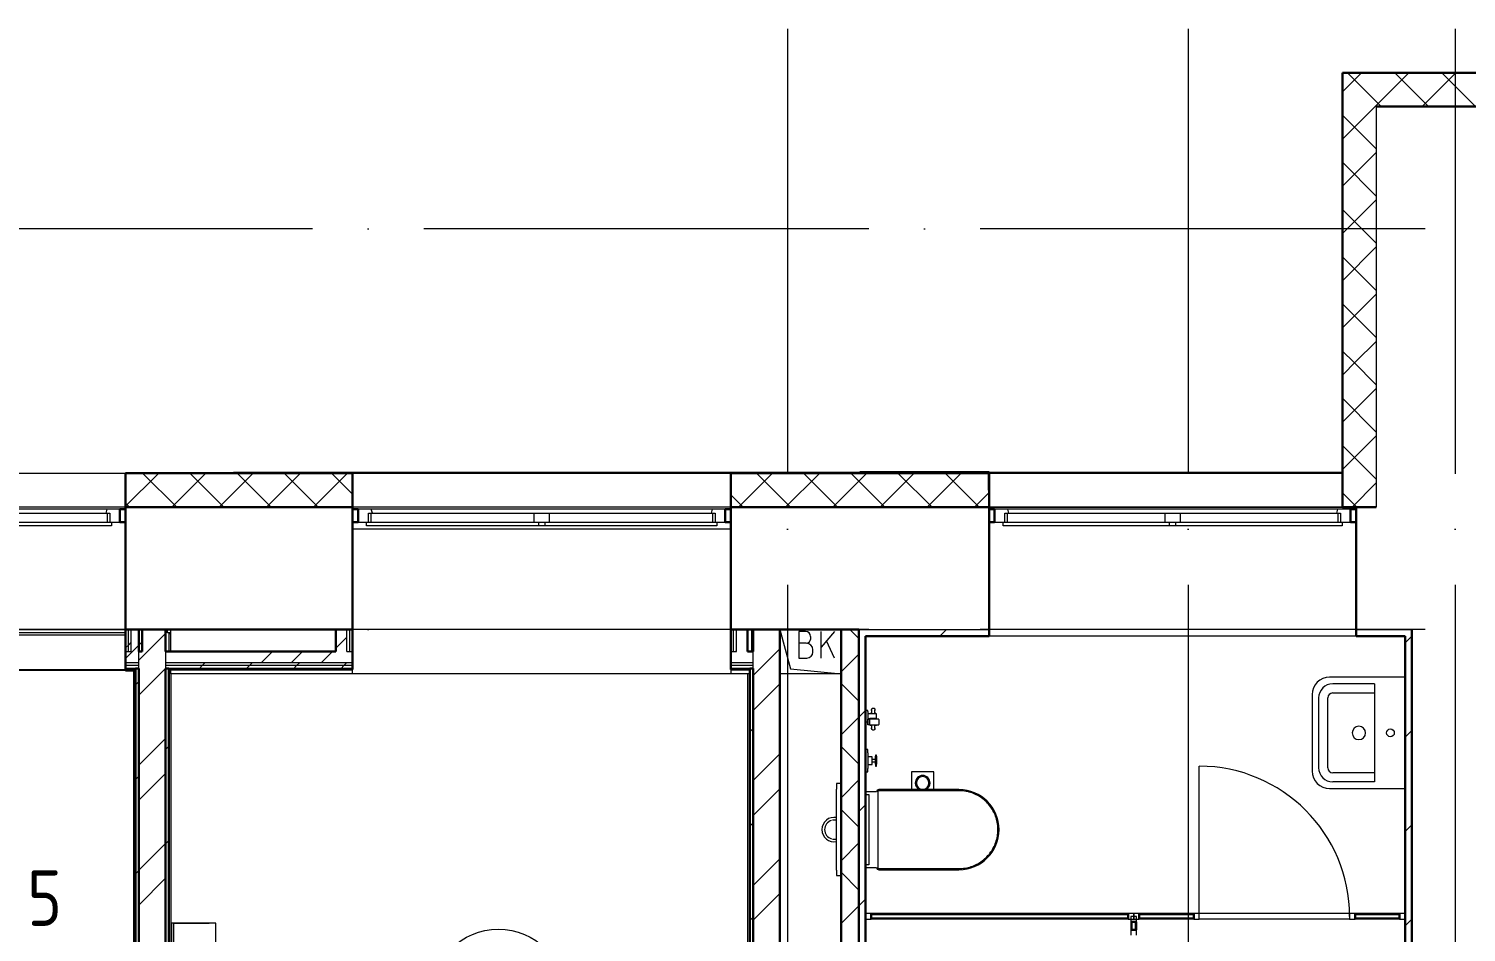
# Model space of a CAD drawing. Header units: millimetres. Extents: x -88595 to 880822, y -1054509 to -148035.
# Drawn here: x 397853 to 404313, y -269413 to -265352 of the extents above; entities that cross this region are included whole.
import ezdxf

# ---------------------------------------------------------------- set-up
doc = ezdxf.new("R2010")
doc.units = ezdxf.units.MM
doc.linetypes.add('ADSK_Линия сетки', pattern=[25, 20, -2.5, 0, -2.5])
for name, color, linetype, lineweight in [('_ Окна', 7, 'Continuous', 30), ('Витраж', 7, 'Continuous', 9), ('Двери', 7, 'Continuous', 9), ('Марки', 7, 'Continuous', 20), ('Марки помещений', 7, 'Continuous', 20), ('Обобщенные модели', 7, 'Continuous', 18), ('Оборудование', 7, 'Continuous', 18), ('Ограждение', 7, 'Continuous', 9), ('Окна', 7, 'Continuous', 9), ('Оси', 7, 'Continuous', 9), ('Перекрытие', 7, 'Continuous', 18), ('Сантехника', 7, 'Continuous', 18), ('Стены внутренние', 7, 'Continuous', 18), ('Стены наружные', 7, 'Continuous', 18), ('Стены разрез', 7, 'Continuous', 30), ('Стены штриховка', 7, 'Continuous', 9)]:
    doc.layers.add(name, color=color, linetype=linetype, lineweight=lineweight)
doc.styles.add('$5$GOST Common', font='GOST_Common.ttf', dxfattribs={"width": 0.9, "height": 250})

# ---------------------------------------------------------------- blocks, each defined once
blk = doc.blocks.new('$0$ADSK_Настенный внутренний блок кондиционера1 - AS122MFERA-3266731-В_Координация_3 этаж ОВ3')
at = {"layer": 'Оборудование', "color": 150, "true_color": 0x0080ff}
for p, q in [((427.5, 0), (-427.5, 0)), ((-427.5, 0), (-427.5, -10)), ((427.5, -10), (427.5, 0)), ((-427.5, 0), (-427.5, -20)), ((-427.5, -170), (-427.5, -10)), ((427.5, -10), (-427.5, -10)), ((-427.5, -20), (-427.5, -130)), ((427.5, -20), (427.5, 0)), ((427.5, -10), (427.5, -170)), ((427.5, -130), (427.5, -20)), ((-427.5, -130), (-427.5, -200)), ((-427.5, -170), (-427.5, -200)), ((427.5, -200), (427.5, -130)), ((427.5, -200), (427.5, -170)), ((-427.5, -200), (427.5, -200))]:
    blk.add_line(p, q, dxfattribs=at)
blk = doc.blocks.new('3 этаж')
at = {"lineweight": 18}
for p, q in [((413108.9, 658373.9), (413157, 658196.8)), ((413224.1, 658365.2), (413194.1, 658365.2)), ((413194.1, 658365.2), (413194.1, 658245.2)), ((413247.5, 658331.9), (413247.5, 658341.9)), ((413354.1, 658365.2), (413294.1, 658293.7)), ((413294.1, 658245.2), (413294.1, 658365.2)), ((413227.5, 658311.9), (413194.1, 658311.9)), ((413257.5, 658271.9), (413257.5, 658281.9)), ((413354.1, 658245.2), (413318.2, 658322.3)), ((413194.1, 658245.2), (413230.8, 658245.2)), ((413383.9, 658173.9), (413108.9, 658173.9)), ((413157, 658196.8), (413383.9, 658173.9))]:
    blk.add_line(p, q, dxfattribs=at)
for centre, radius, start, end in [((413224.1, 658341.9), 23.3, 0, 90), ((413227.5, 658331.9), 20, 270, 0), ((413227.5, 658281.9), 30, 0, 90), ((413230.8, 658271.9), 26.7, 270, 0)]:
    blk.add_arc(centre, radius, start, end, dxfattribs=at)
at = {"layer": '_ Окна', "lineweight": 18}
for p, q in [((410084.5, 658913.9), (410079.9, 658896.9)), ((410143.9, 658913.9), (410084.5, 658913.9)), ((410085.9, 658896.9), (410097.9, 658896.9)), ((410097.9, 658896.9), (410097.9, 658855.9)), ((410105.9, 658855.9), (410143.9, 658855.9)), ((410143.9, 658855.9), (410143.9, 658913.9)), ((411273.3, 658913.9), (411213.9, 658913.9)), ((411213.9, 658913.9), (411213.9, 658855.9)), ((411213.9, 658855.9), (411251.9, 658855.9)), ((411259.9, 658855.9), (411259.9, 658896.9)), ((411259.9, 658896.9), (411271.9, 658896.9)), ((411277.9, 658896.9), (411273.3, 658913.9)), ((412804.5, 658913.9), (412799.9, 658896.9)), ((412863.9, 658913.9), (412804.5, 658913.9)), ((412805.9, 658896.9), (412817.9, 658896.9)), ((412817.9, 658896.9), (412817.9, 658855.9)), ((412825.9, 658855.9), (412863.9, 658855.9)), ((412863.9, 658855.9), (412863.9, 658913.9)), ((414133.3, 658913.9), (414073.9, 658913.9)), ((414073.9, 658913.9), (414073.9, 658855.9)), ((414073.9, 658855.9), (414111.9, 658855.9)), ((414119.9, 658855.9), (414119.9, 658896.9)), ((414119.9, 658896.9), (414131.9, 658896.9)), ((414137.9, 658896.9), (414133.3, 658913.9)), ((415614.5, 658913.9), (415609.9, 658896.9)), ((415673.9, 658913.9), (415614.5, 658913.9)), ((415615.9, 658896.9), (415627.9, 658896.9)), ((415627.9, 658896.9), (415627.9, 658855.9)), ((415635.9, 658855.9), (415673.9, 658855.9)), ((415673.9, 658855.9), (415673.9, 658913.9))]:
    blk.add_line(p, q, dxfattribs=at)
at = {"layer": '_ Окна'}
for p, q in [((410168.9, 658913.9), (410143.9, 658913.9)), ((410143.9, 658913.9), (410143.9, 658855.9)), ((410143.9, 658855.9), (410168.9, 658855.9)), ((411213.9, 658913.9), (411188.9, 658913.9)), ((411188.9, 658855.9), (411213.9, 658855.9)), ((411213.9, 658855.9), (411213.9, 658913.9)), ((412888.9, 658913.9), (412863.9, 658913.9)), ((412863.9, 658913.9), (412863.9, 658855.9)), ((412863.9, 658855.9), (412888.9, 658855.9)), ((414073.9, 658913.9), (414048.9, 658913.9)), ((414048.9, 658855.9), (414073.9, 658855.9)), ((414073.9, 658855.9), (414073.9, 658913.9)), ((415698.9, 658913.9), (415673.9, 658913.9)), ((415673.9, 658913.9), (415673.9, 658855.9)), ((415673.9, 658855.9), (415698.9, 658855.9))]:
    blk.add_line(p, q, dxfattribs=at)
at = {"layer": 'Витраж', "lineweight": 18}
for p, q in [((413518.9, 657096.4), (413493.9, 657096.4)), ((413493.9, 657096.4), (413493.9, 657071.4)), ((413493.9, 657071.4), (413518.9, 657071.4)), ((413518.9, 657071.4), (413518.9, 657096.4)), ((414723.9, 657096.4), (414698.9, 657096.4)), ((414698.9, 657096.4), (414698.9, 657071.4)), ((414698.9, 657071.4), (414723.9, 657071.4)), ((414723.9, 657071.4), (414723.9, 657096.4))]:
    blk.add_line(p, q, dxfattribs=at)
at = {"layer": 'Витраж'}
for p, q in [((414673.9, 657096.4), (413518.9, 657096.4)), ((414673.9, 657071.4), (413518.9, 657071.4)), ((414686.4, 657058.9), (414686.4, 657023.9)), ((414711.4, 657058.9), (414711.4, 657023.9)), ((414968.9, 657096.4), (414723.9, 657096.4)), ((414968.9, 657071.4), (414723.9, 657071.4)), ((415668.9, 657096.4), (414993.9, 657096.4)), ((415668.9, 657071.4), (414993.9, 657071.4)), ((415893.9, 657096.4), (415693.9, 657096.4)), ((415893.9, 657071.4), (415693.9, 657071.4))]:
    blk.add_line(p, q, dxfattribs=at)
at = {"layer": 'Витраж', "lineweight": 18, "extrusion": (0, 0, -1)}
for p, q in [((414698.9, 657096.4), (414673.9, 657096.4)), ((414673.9, 657096.4), (414673.9, 657071.4)), ((414673.9, 657071.4), (414698.9, 657071.4)), ((414711.4, 657083.9), (414686.4, 657083.9)), ((414686.4, 657083.9), (414686.4, 657058.9)), ((414686.4, 657058.9), (414711.4, 657058.9)), ((414698.9, 657071.4), (414698.9, 657096.4)), ((414711.4, 657058.9), (414711.4, 657083.9)), ((414993.9, 657096.4), (414968.9, 657096.4)), ((414968.9, 657096.4), (414968.9, 657071.4)), ((414968.9, 657071.4), (414993.9, 657071.4)), ((414993.9, 657071.4), (414993.9, 657096.4)), ((415693.9, 657096.4), (415668.9, 657096.4)), ((415668.9, 657096.4), (415668.9, 657071.4)), ((415668.9, 657071.4), (415693.9, 657071.4)), ((415693.9, 657071.4), (415693.9, 657096.4)), ((415918.9, 657096.4), (415893.9, 657096.4)), ((415893.9, 657096.4), (415893.9, 657071.4)), ((415893.9, 657071.4), (415918.9, 657071.4)), ((415918.9, 657071.4), (415918.9, 657096.4)), ((414711.4, 657023.9), (414686.4, 657023.9)), ((414686.4, 657023.9), (414686.4, 656998.9)), ((414711.4, 656998.9), (414711.4, 657023.9))]:
    blk.add_line(p, q, dxfattribs=at)
at = {"layer": 'Двери'}
blk.add_line((414993.9, 657096.4), (414993.9, 657758.9), dxfattribs=at)
blk.add_arc((414993.9, 657083.9), 675, 0, 90, dxfattribs=at)
at = {"layer": 'Марки помещений'}
blk.add_circle((411844.1, 656726.4), 300, dxfattribs=at)
at = {"layer": 'Обобщенные модели'}
for p, q in [((415918.9, 658158.9), (415578.9, 658158.9)), ((415500.9, 658080.9), (415500.9, 657908.8)), ((415780.9, 658129.4), (415593.7, 658129.4)), ((415593.7, 658088.1), (415780.9, 658088.1)), ((415780.9, 658129.4), (415780.9, 657688.3)), ((415530.2, 657751.8), (415530.2, 658065.9)), ((415571.5, 657751.8), (415571.5, 658065.9)), ((415500.9, 657908.8), (415500.9, 657736.8)), ((415780.9, 657729.6), (415593.7, 657729.6)), ((415578.9, 657658.8), (415918.9, 657658.8)), ((415780.9, 657688.3), (415593.7, 657688.3))]:
    blk.add_line(p, q, dxfattribs=at)
blk.add_circle((415852.6, 657908.9), 17.5, dxfattribs=at)
for centre, radius, start, end in [((415578.9, 658080.9), 78, 90, 180), ((415593.7, 658065.9), 63.6, 90, 180), ((415593.7, 658065.9), 22.3, 90, 180), ((415710.7, 657908.4), 30, 90, 270), ((415710.7, 657908.4), 30, 270, 90), ((415578.9, 657736.8), 78, 180, 270), ((415593.7, 657751.8), 63.6, 180, 270), ((415593.7, 657751.8), 22.3, 180, 270)]:
    blk.add_arc(centre, radius, start, end, dxfattribs=at)
at = {"layer": 'Ограждение'}
for p, q in [((412888.9, 658823.9), (411188.9, 658823.9)), ((408418.9, 658348.9), (410168.9, 658348.9)), ((410372.4, 658350.4), (410363.9, 658358.9)), ((410363.9, 658358.9), (410363.9, 658273.9)), ((410372.4, 658273.9), (410372.4, 658373.9)), ((412888.9, 658373.9), (411188.9, 658373.9)), ((412981.4, 658373.9), (412981.4, 658273.9)), ((410203.9, 658188.9), (410203.9, 652878.9)), ((410372.4, 658173.9), (410372.4, 658193.9)), ((412974, 658173.9), (410372.4, 658173.9)), ((410373.9, 652124), (410373.9, 658173.9)), ((411188.9, 658173.9), (411188.9, 658193.9)), ((412888.9, 658173.9), (411188.9, 658173.9)), ((412888.9, 658193.9), (412888.9, 658173.9)), ((412963.9, 658173.9), (412963.9, 654468.9))]:
    blk.add_line(p, q, dxfattribs=at)
at = {"layer": 'Окна'}
for p, q in [((410084.5, 658913.9), (408503.3, 658913.9)), ((409308.9, 658855.9), (410105.9, 658855.9)), ((409328.9, 658896.9), (410085.9, 658896.9)), ((410085.9, 658896.9), (410085.9, 658855.9)), ((410105.9, 658855.9), (410105.9, 658838.9)), ((411251.9, 658855.9), (412023.9, 658855.9)), ((411251.9, 658838.9), (411251.9, 658855.9)), ((411271.9, 658896.9), (412003.9, 658896.9)), ((411271.9, 658855.9), (411271.9, 658896.9)), ((412804.5, 658913.9), (411273.3, 658913.9)), ((412003.9, 658896.9), (412073.9, 658896.9)), ((412003.9, 658896.9), (412003.9, 658855.9)), ((412023.9, 658855.9), (412053.9, 658855.9)), ((412023.9, 658855.9), (412023.9, 658838.9)), ((412053.9, 658855.9), (412825.9, 658855.9)), ((412053.9, 658838.9), (412053.9, 658855.9)), ((412073.9, 658896.9), (412805.9, 658896.9)), ((412073.9, 658855.9), (412073.9, 658896.9)), ((412805.9, 658896.9), (412805.9, 658855.9)), ((412825.9, 658855.9), (412825.9, 658838.9)), ((414111.9, 658855.9), (414858.9, 658855.9)), ((414111.9, 658838.9), (414111.9, 658855.9)), ((414131.9, 658896.9), (414838.9, 658896.9)), ((414131.9, 658855.9), (414131.9, 658896.9)), ((415614.5, 658913.9), (414133.3, 658913.9)), ((414838.9, 658896.9), (414908.9, 658896.9)), ((414838.9, 658896.9), (414838.9, 658855.9)), ((414858.9, 658855.9), (414888.9, 658855.9)), ((414858.9, 658855.9), (414858.9, 658838.9)), ((414888.9, 658855.9), (415635.9, 658855.9)), ((414888.9, 658838.9), (414888.9, 658855.9)), ((414908.9, 658896.9), (415615.9, 658896.9)), ((414908.9, 658855.9), (414908.9, 658896.9)), ((415615.9, 658896.9), (415615.9, 658855.9)), ((415635.9, 658855.9), (415635.9, 658838.9)), ((410105.9, 658838.9), (409308.9, 658838.9)), ((412023.9, 658838.9), (411251.9, 658838.9)), ((412053.9, 658838.9), (412023.9, 658838.9)), ((412825.9, 658838.9), (412053.9, 658838.9)), ((414858.9, 658838.9), (414111.9, 658838.9)), ((414888.9, 658838.9), (414858.9, 658838.9)), ((415635.9, 658838.9), (414888.9, 658838.9))]:
    blk.add_line(p, q, dxfattribs=at)
at = {"layer": 'Оси', "linetype": 'ADSK_Линия сетки', "ltscale": 100}
for p, q in [((413143.9, 661073.9), (413143.9, 629947.7)), ((414943.9, 661073.9), (414943.9, 629947.7)), ((416143.9, 661073.9), (416143.9, 629947.7)), ((466011.2, 660173.9), (389071.6, 660173.9)), ((466011.2, 658373.9), (389071.6, 658373.9))]:
    blk.add_line(p, q, dxfattribs=at)
at = {"layer": 'Перекрытие', "color": 49, "true_color": 0x464646}
blk.add_line((413383.9, 658173.9), (413108.9, 658173.9), dxfattribs=at)
at = {"layer": 'Сантехника'}
for p, q in [((413503.9, 658009.9), (413493.9, 658009.9)), ((413493.9, 657957.9), (413503.9, 657957.9)), ((413503.9, 658009.2), (413503.9, 658009.9)), ((413503.9, 658004.9), (413503.9, 658009.9)), ((413503.9, 658004.9), (413503.9, 657970.4)), ((413542.9, 657993.9), (413503.9, 657993.9)), ((413503.9, 657973.9), (413542.9, 657973.9)), ((413503.9, 657970.4), (413510.9, 657970.4)), ((413503.9, 657945.4), (413503.9, 657970.4)), ((413510.9, 657970.4), (413513.9, 657970.4)), ((413510.9, 657970.4), (413510.9, 657945.4)), ((413513.9, 657973.9), (413513.9, 657970.4)), ((413543.9, 657973.9), (413513.9, 657973.9)), ((413553.9, 657970.4), (413513.9, 657970.4)), ((413513.9, 657969.7), (413513.9, 657969.4)), ((413513.9, 657946.4), (413513.9, 657969.4)), ((413513.9, 657946.4), (413513.9, 657969.4)), ((413543.9, 657974.9), (413543.9, 657992.9)), ((413543.9, 657969.4), (413543.9, 657973.9)), ((413553.9, 657970.3), (413553.9, 657970.4)), ((413553.9, 657969.4), (413553.9, 657970.4)), ((413553.9, 657969.4), (413553.9, 657946.4)), ((413510.9, 657945.4), (413503.9, 657945.4)), ((413513.9, 657945.4), (413510.9, 657945.4)), ((413513.9, 657946.4), (413513.9, 657946.1)), ((413513.9, 657945.4), (413513.9, 657943.9)), ((413513.9, 657945.4), (413553.9, 657945.4)), ((413513.9, 657943.9), (413521.4, 657943.9)), ((413521.4, 657943.9), (413521.4, 657946.4)), ((413536.4, 657946.4), (413536.4, 657943.9)), ((413536.4, 657944.1), (413536.4, 657943.2)), ((413536.4, 657943.9), (413543.9, 657943.9)), ((413543.9, 657943.9), (413543.9, 657946.4)), ((413553.9, 657945.4), (413553.9, 657946.4)), ((413553.9, 657945.4), (413553.9, 657945.5)), ((413503.9, 657833.9), (413493.9, 657833.9)), ((413503.9, 657833.3), (413503.9, 657833.9)), ((413503.9, 657818.9), (413503.9, 657833.9)), ((413503.9, 657818.9), (413503.9, 657748.9)), ((413523.9, 657801.4), (413503.9, 657801.4)), ((413503.9, 657766.4), (413523.9, 657766.4)), ((413523.9, 657766.4), (413523.9, 657801.4)), ((413538.9, 657788.9), (413523.9, 657788.9)), ((413523.9, 657778.9), (413538.9, 657778.9)), ((413543.9, 657808.9), (413538.9, 657808.9)), ((413538.9, 657808.9), (413538.9, 657803.9)), ((413538.9, 657808.9), (413538.9, 657806.4)), ((413538.9, 657767.9), (413538.9, 657803.9)), ((413538.9, 657767.9), (413538.9, 657758.9)), ((413538.9, 657760.1), (413538.9, 657758.9)), ((413538.9, 657758.9), (413543.9, 657758.9)), ((413543.9, 657806.4), (413543.9, 657808.9)), ((413543.9, 657803.9), (413543.9, 657808.9)), ((413543.9, 657803.9), (413543.9, 657767.9)), ((413543.9, 657758.9), (413543.9, 657767.9)), ((413543.9, 657758.9), (413543.9, 657760.1)), ((413493.9, 657733.9), (413503.9, 657733.9)), ((413503.9, 657733.9), (413503.9, 657748.9)), ((413503.9, 657733.9), (413503.9, 657734.4)), ((413800.6, 657734), (413700.6, 657734)), ((413700.6, 657734), (413700.6, 657653.9)), ((413800.6, 657653.9), (413800.6, 657734)), ((413543.9, 657643.9), (413493.9, 657643.9)), ((413493.9, 657632.1), (413508.9, 657632.1)), ((413508.9, 657632.1), (413508.9, 657315.7)), ((413548.9, 657643.9), (413548.9, 657303.9)), ((413913.9, 657653.9), (413553.9, 657653.9)), ((413913.9, 657648.9), (413553.9, 657648.9)), ((413508.9, 657315.7), (413493.9, 657315.7)), ((413493.9, 657303.9), (413543.9, 657303.9)), ((413553.9, 657298.9), (413913.9, 657298.9)), ((413553.9, 657293.9), (413913.9, 657293.9))]:
    blk.add_line(p, q, dxfattribs=at)
at = {"layer": 'Сантехника', "lineweight": 9}
for p, q in [((413383.9, 657680.6), (413363.9, 657680.6)), ((413363.9, 657680.6), (413363.9, 657655.6)), ((413363.9, 657292.1), (413363.9, 657655.6)), ((413363.9, 657292.1), (413363.9, 657267.1)), ((413363.9, 657267.1), (413383.9, 657267.1))]:
    blk.add_line(p, q, dxfattribs=at)
at = {"layer": 'Сантехника', "flags": 128}
for points in [[(413521.4, 658013.1), (413521.4, 658013.4), (413521.4, 658013.7), (413521.5, 658014), (413521.5, 658014.3), (413521.6, 658014.6), (413521.6, 658014.9), (413521.7, 658015.2), (413521.8, 658015.5), (413521.9, 658015.8), (413522, 658016.1), (413522.1, 658016.3), (413522.2, 658016.6), (413522.4, 658016.9), (413522.5, 658017.1), (413522.7, 658017.4), (413522.9, 658017.6), (413523.1, 658017.9), (413523.3, 658018.1), (413523.5, 658018.3), (413523.7, 658018.5), (413523.9, 658018.7), (413524.1, 658018.9), (413524.4, 658019.1), (413524.6, 658019.3), (413524.8, 658019.5), (413525.1, 658019.6), (413525.4, 658019.8), (413525.6, 658019.9), (413525.9, 658020), (413526.2, 658020.1), (413526.5, 658020.2), (413526.8, 658020.3), (413527, 658020.4), (413527.3, 658020.5), (413527.6, 658020.5), (413527.9, 658020.6), (413528.2, 658020.6), (413528.5, 658020.6), (413528.8, 658020.6), (413529.1, 658020.6), (413529.4, 658020.6), (413529.7, 658020.6), (413530, 658020.6), (413530.3, 658020.5), (413530.6, 658020.5), (413530.9, 658020.4), (413531.2, 658020.3), (413531.5, 658020.2), (413531.7, 658020.1), (413532, 658020), (413532.3, 658019.8), (413532.6, 658019.7), (413532.8, 658019.5), (413533.1, 658019.4), (413533.3, 658019.2), (413533.6, 658019), (413533.8, 658018.8), (413534, 658018.6), (413534.2, 658018.4), (413534.4, 658018.2), (413534.6, 658018), (413534.8, 658017.8), (413535, 658017.5), (413535.2, 658017.3), (413535.3, 658017), (413535.5, 658016.8), (413535.6, 658016.5), (413535.7, 658016.2), (413535.9, 658015.9), (413536, 658015.7), (413536.1, 658015.4), (413536.1, 658015.1), (413536.2, 658014.8), (413536.3, 658014.5), (413536.3, 658014.2), (413536.4, 658013.9), (413536.4, 658013.6), (413536.4, 658013.3), (413536.4, 658013.1)], [(413521.4, 658013.1), (413521.4, 658013.1), (413521.4, 658013), (413521.4, 658012.8), (413521.4, 658012.5), (413521.4, 658012.2), (413521.4, 658011.7), (413521.4, 658011.2), (413521.4, 658010.6), (413521.4, 658009.9), (413521.4, 658009.2), (413521.4, 658008.4), (413521.4, 658007.5), (413521.4, 658006.5), (413521.4, 658005.5), (413521.4, 658004.4), (413521.4, 658003.3), (413521.4, 658002), (413521.4, 658000.7), (413521.4, 657999.4), (413521.4, 657998.5)], [(413521.4, 658009.4), (413521.4, 658010.1), (413521.4, 658010.7), (413521.4, 658011.2), (413521.4, 658011.7), (413521.4, 658012.1), (413521.4, 658012.5), (413521.4, 658012.7), (413521.4, 658012.9), (413521.4, 658013.1), (413521.4, 658013.1), (413521.4, 658013.1)], [(413521.4, 657994.4), (413521.4, 657995.7), (413521.4, 657997.1), (413521.4, 657998.4), (413521.4, 657999.7), (413521.4, 658000.9), (413521.4, 658002)], [(413521.4, 657995), (413521.4, 657996.3), (413521.4, 657997.6), (413521.4, 657998.5)], [(413536.4, 657998.5), (413536.4, 657999.9), (413536.4, 658001.2), (413536.4, 658002.5), (413536.4, 658003.7), (413536.4, 658004.8), (413536.4, 658005.9), (413536.4, 658006.9), (413536.4, 658007.8), (413536.4, 658008.7), (413536.4, 658009.5), (413536.4, 658010.2), (413536.4, 658010.8), (413536.4, 658011.4), (413536.4, 658011.9), (413536.4, 658012.3), (413536.4, 658012.6), (413536.4, 658012.9), (413536.4, 658013), (413536.4, 658013.1), (413536.4, 658013.1)], [(413536.4, 658013.1), (413536.4, 658013.1), (413536.4, 658013), (413536.4, 658012.8), (413536.4, 658012.6), (413536.4, 658012.3), (413536.4, 658011.9), (413536.4, 658011.5), (413536.4, 658011), (413536.4, 658010.4), (413536.4, 658009.8)], [(413536.4, 658001.5), (413536.4, 658000.3), (413536.4, 657999.1), (413536.4, 657997.8), (413536.4, 657996.5), (413536.4, 657995.1), (413536.4, 657993.9)], [(413536.4, 657998.5), (413536.4, 657997.1), (413536.4, 657995.8), (413536.4, 657994.5)], [(413521.4, 657943.2), (413521.4, 657941.8), (413521.4, 657940.5), (413521.4, 657939.2), (413521.4, 657938), (413521.4, 657936.9), (413521.4, 657935.8), (413521.4, 657934.8), (413521.4, 657933.9), (413521.4, 657933), (413521.4, 657932.2), (413521.4, 657931.5), (413521.4, 657930.9), (413521.4, 657930.3), (413521.4, 657929.8), (413521.4, 657929.4), (413521.4, 657929.1), (413521.4, 657928.8), (413521.4, 657928.7), (413521.4, 657928.6), (413521.4, 657928.6)], [(413521.4, 657928.6), (413521.4, 657928.6), (413521.4, 657928.7), (413521.4, 657928.9), (413521.4, 657929.1), (413521.4, 657929.4), (413521.4, 657929.8), (413521.4, 657930.2), (413521.4, 657930.7), (413521.4, 657931.3), (413521.4, 657931.9)], [(413536.4, 657928.6), (413536.4, 657928.3), (413536.4, 657928), (413536.3, 657927.7), (413536.3, 657927.4), (413536.3, 657927.1), (413536.2, 657926.8), (413536.1, 657926.5), (413536, 657926.2), (413535.9, 657925.9), (413535.8, 657925.7), (413535.7, 657925.4), (413535.6, 657925.1), (413535.4, 657924.8), (413535.3, 657924.6), (413535.1, 657924.3), (413534.9, 657924.1), (413534.7, 657923.9), (413534.5, 657923.6), (413534.3, 657923.4), (413534.1, 657923.2), (413533.9, 657923), (413533.7, 657922.8), (413533.4, 657922.6), (413533.2, 657922.4), (413533, 657922.3), (413532.7, 657922.1), (413532.4, 657922), (413532.2, 657921.8), (413531.9, 657921.7), (413531.6, 657921.6), (413531.3, 657921.5), (413531.1, 657921.4), (413530.8, 657921.3), (413530.5, 657921.2), (413530.2, 657921.2), (413529.9, 657921.1), (413529.6, 657921.1), (413529.3, 657921.1), (413529, 657921.1), (413528.7, 657921.1), (413528.4, 657921.1), (413528.1, 657921.1), (413527.8, 657921.2), (413527.5, 657921.2), (413527.2, 657921.3), (413526.9, 657921.3), (413526.6, 657921.4), (413526.3, 657921.5), (413526.1, 657921.6), (413525.8, 657921.8), (413525.5, 657921.9), (413525.2, 657922), (413525, 657922.2), (413524.7, 657922.3), (413524.5, 657922.5), (413524.2, 657922.7), (413524, 657922.9), (413523.8, 657923.1), (413523.6, 657923.3), (413523.4, 657923.5), (413523.2, 657923.7), (413523, 657924), (413522.8, 657924.2), (413522.6, 657924.5), (413522.5, 657924.7), (413522.3, 657925), (413522.2, 657925.2), (413522.1, 657925.5), (413521.9, 657925.8), (413521.8, 657926.1), (413521.7, 657926.3), (413521.7, 657926.6), (413521.6, 657926.9), (413521.5, 657927.2), (413521.5, 657927.5), (413521.4, 657927.8), (413521.4, 657928.1), (413521.4, 657928.4), (413521.4, 657928.6)], [(413536.4, 657928.6), (413536.4, 657928.6), (413536.4, 657928.7), (413536.4, 657928.9), (413536.4, 657929.2), (413536.4, 657929.6), (413536.4, 657930), (413536.4, 657930.5), (413536.4, 657931.1), (413536.4, 657931.8), (413536.4, 657932.5), (413536.4, 657933.3), (413536.4, 657934.2), (413536.4, 657935.2), (413536.4, 657936.2), (413536.4, 657937.3), (413536.4, 657938.5), (413536.4, 657939.7), (413536.4, 657941), (413536.4, 657942.3), (413536.4, 657943.2)], [(413536.4, 657931.6), (413536.4, 657931), (413536.4, 657930.5), (413536.4, 657930), (413536.4, 657929.6), (413536.4, 657929.3), (413536.4, 657929), (413536.4, 657928.8), (413536.4, 657928.7), (413536.4, 657928.6), (413536.4, 657928.6)], [(413553.9, 657648.9), (413553.7, 657648.9), (413553.5, 657648.8), (413553.3, 657648.8), (413553.1, 657648.8), (413552.9, 657648.8), (413552.7, 657648.7), (413552.5, 657648.7), (413552.3, 657648.6), (413552.1, 657648.5), (413552, 657648.5), (413551.8, 657648.4), (413551.6, 657648.3), (413551.4, 657648.2), (413551.2, 657648.1), (413551.1, 657648), (413550.9, 657647.9), (413550.8, 657647.7), (413550.6, 657647.6), (413550.5, 657647.5), (413550.3, 657647.3), (413550.2, 657647.2), (413550, 657647), (413549.9, 657646.9), (413549.8, 657646.7), (413549.7, 657646.6), (413549.6, 657646.4), (413549.5, 657646.2), (413549.4, 657646), (413549.3, 657645.9), (413549.2, 657645.7), (413549.2, 657645.5), (413549.1, 657645.3), (413549.1, 657645.1), (413549, 657644.9), (413549, 657644.7), (413548.9, 657644.5), (413548.9, 657644.3), (413548.9, 657644.1), (413548.9, 657643.9), (413548.9, 657643.9)], [(413913.9, 657298.9), (413920.9, 657299), (413927.9, 657299.4), (413934.9, 657300.1), (413941.8, 657301.1), (413948.7, 657302.3), (413955.5, 657303.9), (413962.3, 657305.7), (413969, 657307.7), (413975.5, 657310.1), (413982, 657312.7), (413988.4, 657315.5), (413994.7, 657318.6), (414000.9, 657322), (414006.9, 657325.6), (414012.7, 657329.4), (414018.4, 657333.5), (414023.9, 657337.8), (414029.3, 657342.3), (414034.5, 657347), (414039.4, 657351.9), (414044.2, 657357.1), (414048.8, 657362.4), (414053.1, 657367.8), (414057.3, 657373.5), (414061.2, 657379.3), (414064.8, 657385.3), (414068.2, 657391.4), (414071.4, 657397.6), (414074.3, 657404), (414077, 657410.4), (414079.4, 657417), (414081.6, 657423.7), (414083.4, 657430.4), (414085, 657437.2), (414086.4, 657444.1), (414087.4, 657451), (414088.2, 657458), (414088.7, 657465), (414088.9, 657472), (414088.8, 657479), (414088.5, 657486), (414087.9, 657492.9), (414087, 657499.9), (414085.8, 657506.8), (414084.3, 657513.6), (414082.6, 657520.4), (414080.6, 657527.1), (414078.3, 657533.7), (414075.8, 657540.3), (414073, 657546.7), (414070, 657553), (414066.7, 657559.2), (414063.2, 657565.2), (414059.4, 657571.1), (414055.4, 657576.8), (414051.2, 657582.4), (414046.7, 657587.8), (414042, 657593), (414037.2, 657598.1), (414032.1, 657602.9), (414026.9, 657607.5), (414021.4, 657611.9), (414015.8, 657616.1), (414010, 657620.1), (414004.1, 657623.8), (413998, 657627.3), (413991.8, 657630.5), (413985.5, 657633.5), (413979.1, 657636.3), (413972.5, 657638.7), (413965.9, 657641), (413959.2, 657642.9), (413952.4, 657644.6), (413945.5, 657646), (413938.6, 657647.1), (413931.6, 657648), (413924.7, 657648.5), (413917.7, 657648.8), (413913.9, 657648.9)], [(413548.9, 657303.9), (413548.9, 657303.7), (413548.9, 657303.5), (413548.9, 657303.3), (413549, 657303.1), (413549, 657302.9), (413549, 657302.7), (413549.1, 657302.5), (413549.2, 657302.3), (413549.2, 657302.1), (413549.3, 657301.9), (413549.4, 657301.7), (413549.5, 657301.6), (413549.6, 657301.4), (413549.7, 657301.2), (413549.8, 657301), (413549.9, 657300.9), (413550, 657300.7), (413550.1, 657300.6), (413550.3, 657300.4), (413550.4, 657300.3), (413550.6, 657300.1), (413550.7, 657300), (413550.9, 657299.9), (413551, 657299.8), (413551.2, 657299.7), (413551.4, 657299.5), (413551.5, 657299.5), (413551.7, 657299.4), (413551.9, 657299.3), (413552.1, 657299.2), (413552.3, 657299.1), (413552.5, 657299.1), (413552.7, 657299), (413552.9, 657299), (413553.1, 657298.9), (413553.2, 657298.9), (413553.4, 657298.9), (413553.6, 657298.9), (413553.8, 657298.9), (413553.9, 657298.9)]]:
    blk.add_lwpolyline(points, dxfattribs=at)
at = {"layer": 'Сантехника', "lineweight": 9, "flags": 128}
for points in [[(413362.8, 657516.6), (413361.7, 657516.6), (413360.6, 657516.6), (413359.6, 657516.6), (413358.6, 657516.6), (413357.8, 657516.6), (413356.9, 657516.6), (413356.2, 657516.6), (413355.5, 657516.6), (413354.9, 657516.6), (413354.3, 657516.6), (413353.9, 657516.6), (413353.4, 657516.6), (413353.1, 657516.6), (413352.8, 657516.6), (413352.6, 657516.6), (413352.5, 657516.6), (413352.5, 657516.6), (413352.5, 657516.6)], [(413352.5, 657431.2), (413352.5, 657431.2), (413352.6, 657431.2), (413352.8, 657431.2), (413353, 657431.2), (413353.4, 657431.2), (413353.7, 657431.2), (413354.2, 657431.2), (413354.7, 657431.2), (413355.3, 657431.2), (413356, 657431.2), (413356.7, 657431.2), (413357.5, 657431.2), (413358.4, 657431.2), (413359.3, 657431.2), (413360.3, 657431.2), (413361.4, 657431.2), (413362.5, 657431.2), (413363.6, 657431.2)]]:
    blk.add_lwpolyline(points, dxfattribs=at)
at = {"layer": 'Сантехника'}
for centre, radius, start, end in [((413542.9, 657992.9), 1, 0, 90), ((413542.9, 657974.9), 1, 270, 0), ((413750.6, 657684), 33.3, 0, 180), ((413750.6, 657684), 28.3, 0, 180), ((413553.9, 657643.9), 10, 90, 180), ((413553.9, 657643.9), 5, 150, 180), ((413553.9, 657643.9), 5, 150, 180), ((413553.9, 657643.9), 5, 150, 180), ((413553.9, 657643.9), 5, 90, 120), ((413553.9, 657643.9), 5, 90, 120), ((413553.9, 657643.9), 5, 105, 120), ((413750.6, 657684), 33.3, 180, 245.74955), ((413750.6, 657684), 28.3, 180, 0), ((413750.6, 657684), 33.3, 294.25045, 0), ((413913.9, 657473.9), 180, 270, 90), ((413913.9, 657473.9), 175, 89.09224, 90), ((413913.9, 657473.9), 175, 89.09224, 90), ((413553.9, 657303.9), 10, 180, 270), ((413553.9, 657303.9), 5, 180, 210), ((413553.9, 657303.9), 5, 180, 210), ((413553.9, 657303.9), 5, 180, 210), ((413553.9, 657303.9), 5, 240, 270), ((413553.9, 657303.9), 5, 240, 270), ((413553.9, 657303.9), 5, 240, 255), ((413913.9, 657473.9), 175, 270, 270.90776), ((413913.9, 657473.9), 175, 270, 270.90776)]:
    blk.add_arc(centre, radius, start, end, dxfattribs=at)
at = {"layer": 'Сантехника', "lineweight": 9}
for radius, start, end in [(55, 77.97419, 180), (42.7, 105, 180), (42.7, 87.24284, 99.49862), (42.7, 90, 92.53381), (55, 180, 282.02581), (42.7, 180, 255), (42.7, 260.86989, 270), (42.7, 267.91723, 270), (42.7, 272.24174, 274.19756)]:
    blk.add_arc((413352.5, 657473.9), radius, start, end, dxfattribs=at)
at = {"layer": 'Стены внутренние', "lineweight": 30}
for p, q in [((415636.9, 660875.9), (417093.9, 660875.9)), ((415636.9, 660875.9), (415636.9, 658923.9)), ((417093.9, 660723.9), (415788.9, 660723.9)), ((411188.9, 659075.9), (410168.9, 659075.9)), ((410168.9, 659075.9), (410168.9, 658923.9)), ((411188.9, 658923.9), (411188.9, 659075.9)), ((414048.9, 659075.9), (412888.9, 659075.9)), ((412888.9, 659075.9), (412888.9, 658923.9)), ((414048.9, 658923.9), (414048.9, 659075.9)), ((411188.9, 658923.9), (410168.9, 658923.9)), ((410168.9, 658923.9), (410168.9, 658373.9)), ((410168.9, 658923.9), (411188.9, 658923.9)), ((411188.9, 658373.9), (411188.9, 658923.9)), ((414048.9, 658923.9), (412888.9, 658923.9)), ((412888.9, 658923.9), (412888.9, 658373.9)), ((412888.9, 658923.9), (414048.9, 658923.9)), ((414048.9, 658373.9), (414048.9, 658923.9)), ((415636.9, 658923.9), (415788.9, 658923.9)), ((415788.9, 658923.9), (415698.9, 658923.9)), ((415698.9, 658923.9), (415698.9, 658373.9)), ((410348.9, 658373.9), (411113.9, 658373.9)), ((412963.9, 658373.9), (412988.9, 658373.9)), ((413108.9, 658373.9), (413383.9, 658373.9)), ((415948.9, 658373.9), (415948.9, 652368.9))]:
    blk.add_line(p, q, dxfattribs=at)
at = {"layer": 'Стены внутренние', "linetype": 'Continuous', "lineweight": 9}
for p, q in [((415639.3, 660875.9), (415638.9, 660875.2)), ((415638.9, 660791.3), (415721.4, 660873.9)), ((415811.2, 660723.9), (415661.2, 660873.9)), ((415783.5, 660723.9), (415933.5, 660873.9)), ((416023.3, 660723.9), (415873.3, 660873.9)), ((415995.7, 660723.9), (416145.7, 660873.9)), ((416235.4, 660723.9), (416085.4, 660873.9)), ((415638.9, 660579.2), (415783.5, 660723.9)), ((415788.9, 660534), (415638.9, 660684)), ((415638.9, 660367.1), (415788.9, 660517.1)), ((415788.9, 660321.9), (415638.9, 660471.9)), ((415638.9, 660155), (415788.9, 660305)), ((415788.9, 660109.7), (415638.9, 660259.7)), ((415638.9, 659942.8), (415788.9, 660092.8)), ((415788.9, 659897.6), (415638.9, 660047.6)), ((415638.2, 659858), (415636.9, 659855.7)), ((415638.9, 659730.7), (415788.9, 659880.7)), ((415788.9, 659685.5), (415638.9, 659835.5)), ((415696.2, 659575.9), (415788.9, 659668.6)), ((415686.4, 659575.9), (415638.9, 659623.3)), ((415638.9, 659518.6), (415696.2, 659575.9)), ((415788.9, 659473.3), (415686.4, 659575.9)), ((415638.9, 659450.4), (415636.9, 659453.9)), ((415638.9, 659306.4), (415788.9, 659456.4)), ((415788.9, 659261.2), (415638.9, 659411.2)), ((415638.9, 659094.3), (415788.9, 659244.3)), ((415788.9, 659049.1), (415638.9, 659199.1)), ((410168.9, 658927.6), (410315.2, 659073.9)), ((410398.7, 658923.9), (410248.7, 659073.9)), ((410342.4, 659073.9), (410341.2, 659075.9)), ((410377.3, 658923.9), (410527.3, 659073.9)), ((410610.8, 658923.9), (410460.8, 659073.9)), ((410589.4, 658923.9), (410739.4, 659073.9)), ((410823, 658923.9), (410673, 659073.9)), ((410801.6, 658923.9), (410951.6, 659073.9)), ((411035.1, 658923.9), (410885.1, 659073.9)), ((411013.7, 658923.9), (411163.7, 659073.9)), ((411188.9, 658982.2), (411097.2, 659073.9)), ((412922.9, 658923.9), (413072.9, 659073.9)), ((413156.4, 658923.9), (413006.4, 659073.9)), ((413135, 658923.9), (413285, 659073.9)), ((413158, 659073.9), (413156.9, 659075.9)), ((413368.5, 658923.9), (413218.5, 659073.9)), ((413347.1, 658923.9), (413497.1, 659073.9)), ((413580.7, 658923.9), (413430.7, 659073.9)), ((413559.3, 658923.9), (413709.3, 659073.9)), ((413792.8, 658923.9), (413642.8, 659073.9)), ((413771.4, 658923.9), (413921.4, 659073.9)), ((414004.9, 658923.9), (413854.9, 659073.9)), ((413983.5, 658923.9), (414048.9, 658989.2)), ((415638.9, 658986.9), (415636.9, 658988.9)), ((415702, 658923.9), (415638.9, 658986.9)), ((415680.6, 658923.9), (415788.9, 659032.2)), ((410186.6, 658923.9), (410168.9, 658941.5)), ((412944.3, 658923.9), (412888.9, 658979.2))]:
    blk.add_line(p, q, dxfattribs=at)
at = {"layer": 'Стены внутренние'}
for p, q in [((415788.9, 660723.9), (415788.9, 658923.9)), ((408418.9, 659075.9), (410168.9, 659075.9)), ((411188.9, 659075.9), (412888.9, 659075.9)), ((414048.9, 659075.9), (415636.9, 659075.9)), ((410168.9, 658923.9), (408418.9, 658923.9)), ((412888.9, 658923.9), (411188.9, 658923.9)), ((414048.9, 658923.9), (415636.9, 658923.9)), ((415636.9, 658923.9), (414048.9, 658923.9)), ((413463.9, 658373.9), (414048.9, 658373.9)), ((415698.9, 658373.9), (415948.9, 658373.9))]:
    blk.add_line(p, q, dxfattribs=at)
at = {"layer": 'Стены наружные'}
for p, q in [((410653.9, 659080.9), (413468.9, 659080.9)), ((410653.9, 659075.9), (410653.9, 659080.9)), ((410678.9, 659075.9), (410678.9, 659080.9)), ((410698.9, 659075.9), (410698.9, 659080.9)), ((414048.9, 659080.9), (415636.9, 659080.9)), ((408418.9, 658373.9), (410168.9, 658373.9)), ((410168.9, 658358.9), (408418.9, 658358.9)), ((410357.4, 658358.9), (410357.4, 658373.9)), ((410372.4, 658358.9), (410357.4, 658358.9)), ((415698.9, 658343.9), (414048.9, 658343.9)), ((408418.9, 658193.9), (410168.9, 658193.9)), ((410168.9, 658188.9), (408418.9, 658188.9))]:
    blk.add_line(p, q, dxfattribs=at)
at = {"layer": 'Стены наружные', "lineweight": 30}
for p, q in [((414048.9, 659080.9), (413468.9, 659080.9)), ((413468.9, 659080.9), (413468.9, 659075.9)), ((414048.9, 659075.9), (414048.9, 659080.9)), ((410348.9, 658373.9), (410168.9, 658373.9)), ((410168.9, 658373.9), (410168.9, 658188.9)), ((410228.9, 658373.9), (410228.9, 658273.9)), ((410243.9, 658273.9), (410243.9, 658373.9)), ((410348.9, 658273.9), (410348.9, 658373.9)), ((411113.9, 658373.9), (411113.9, 658273.9)), ((411188.9, 658373.9), (411113.9, 658373.9)), ((411188.9, 658193.9), (411188.9, 658373.9)), ((412888.9, 658373.9), (412888.9, 658193.9)), ((412963.9, 658373.9), (412888.9, 658373.9)), ((412963.9, 658273.9), (412963.9, 658373.9)), ((412988.9, 658373.9), (412988.9, 658273.9)), ((413108.9, 658373.9), (412988.9, 658373.9)), ((413108.9, 654443.9), (413108.9, 658373.9)), ((413383.9, 658373.9), (413383.9, 654443.9)), ((413463.9, 658373.9), (413383.9, 658373.9)), ((413463.9, 654443.9), (413463.9, 658373.9)), ((413493.9, 658343.9), (414048.9, 658343.9)), ((413493.9, 654473.9), (413493.9, 658343.9)), ((414048.9, 658343.9), (414048.9, 658373.9)), ((415698.9, 658373.9), (415698.9, 658343.9)), ((415698.9, 658343.9), (415918.9, 658343.9)), ((415918.9, 658343.9), (415918.9, 652398.9)), ((410228.9, 658273.9), (410243.9, 658273.9)), ((411113.9, 658273.9), (410348.9, 658273.9)), ((412988.9, 658273.9), (412963.9, 658273.9)), ((410168.9, 658188.9), (410208.9, 658188.9)), ((410208.9, 658193.9), (410213.9, 658193.9)), ((410208.9, 658188.9), (410208.9, 652638.9)), ((410213.9, 658198.9), (410228.9, 658198.9)), ((410213.9, 652638.9), (410213.9, 658193.9)), ((410228.9, 658198.9), (410228.9, 651978.9)), ((410348.9, 652098.9), (410348.9, 658198.9)), ((410363.9, 658198.9), (410348.9, 658198.9)), ((410363.9, 652113.9), (410363.9, 658193.9)), ((410363.9, 658193.9), (411188.9, 658193.9)), ((412888.9, 658193.9), (412973.9, 658193.9)), ((412988.9, 658198.9), (412973.9, 658198.9)), ((412973.9, 658193.9), (412973.9, 654458.9)), ((412988.9, 658198.9), (412988.9, 654443.9))]:
    blk.add_line(p, q, dxfattribs=at)
at = {"layer": 'Стены наружные', "linetype": 'Continuous', "lineweight": 9}
for p, q in [((410228.9, 658235.1), (410348.9, 658355.1)), ((411113.9, 658289.1), (411163.9, 658339.1)), ((413463.9, 658333.5), (413423.6, 658373.9)), ((413827.8, 658343.9), (413857.8, 658373.9)), ((415918.9, 658313.6), (415948.9, 658343.6)), ((410168.9, 658291.2), (410181.4, 658303.7)), ((410181.4, 658303.7), (410193.9, 658316.2)), ((410200.4, 658273.9), (410243.9, 658317.4)), ((412909.3, 658273.9), (412913.9, 658278.5)), ((412988.9, 658166.3), (413108.9, 658286.3)), ((410168.9, 658242.4), (410200.4, 658273.9)), ((410500.8, 658198.9), (410513.3, 658211.4)), ((410513.3, 658211.4), (410525.8, 658223.9)), ((410713, 658198.9), (410725.5, 658211.4)), ((410725.5, 658211.4), (410738, 658223.9)), ((410778.7, 658223.9), (410828.7, 658273.9)), ((410913.7, 658223.9), (410963.7, 658273.9)), ((410925.1, 658198.9), (410937.6, 658211.4)), ((410937.6, 658211.4), (410950.1, 658223.9)), ((411048.6, 658223.9), (411098.6, 658273.9)), ((411137.2, 658198.9), (411149.7, 658211.4)), ((411149.7, 658211.4), (411162.2, 658223.9)), ((413383.9, 658182.8), (413463.9, 658262.8)), ((410208, 658188.9), (410208.9, 658189.8)), ((410208.9, 658189.8), (410213, 658193.9)), ((410228.9, 658077.9), (410348.9, 658197.9)), ((410708, 658193.9), (410713, 658198.9)), ((411132.2, 658193.9), (411137.2, 658198.9)), ((410208.9, 658119.1), (410213.9, 658124.1)), ((410213.9, 658124.1), (410228.9, 658139.1)), ((412988.9, 658009.1), (413108.9, 658129.1)), ((413463.9, 658050.7), (413383.9, 658130.7)), ((410208.9, 658048.4), (410213.9, 658053.4)), ((410208.9, 657977.6), (410213.9, 657982.6)), ((413383.9, 657900), (413463.9, 657980)), ((413463.9, 657980), (413493.9, 658010)), ((410208.9, 657906.9), (410213.9, 657911.9)), ((412973.9, 657914.2), (412988.9, 657929.2)), ((415918.9, 657889.4), (415948.9, 657919.4)), ((410208.9, 657836.2), (410213.9, 657841.2)), ((410228.9, 657763.6), (410348.9, 657883.6)), ((410348.9, 657834.8), (410363.9, 657849.8)), ((413463.9, 657767.8), (413383.9, 657847.8)), ((410208.9, 657765.5), (410213.9, 657770.5)), ((412988.9, 657694.8), (413108.9, 657814.8)), ((410208.9, 657694.8), (410213.9, 657699.8)), ((410213.9, 657699.8), (410228.9, 657714.8)), ((410228.9, 657606.4), (410348.9, 657726.4)), ((413383.9, 657617.1), (413463.9, 657697.1)), ((410208.9, 657624.1), (410213.9, 657629.1)), ((412988.9, 657537.7), (413108.9, 657657.7)), ((413463.9, 657485), (413383.9, 657565)), ((413463.9, 657555.7), (413493.9, 657585.7)), ((410208.9, 657553.4), (410213.9, 657558.4)), ((412973.9, 657490), (412988.9, 657505)), ((410208.9, 657482.7), (410213.9, 657487.7)), ((415918.9, 657465.1), (415948.9, 657495.1)), ((410208.9, 657412), (410213.9, 657417)), ((410228.9, 657292.1), (410348.9, 657412.1)), ((410348.9, 657410.5), (410363.9, 657425.5)), ((413383.9, 657334.3), (413463.9, 657414.3)), ((410208.9, 657341.2), (410213.9, 657346.2)), ((412988.9, 657223.3), (413108.9, 657343.3)), ((410208.9, 657270.5), (410213.9, 657275.5)), ((410213.9, 657275.5), (410228.9, 657290.5)), ((410228.9, 657135), (410348.9, 657255)), ((413463.9, 657202.2), (413383.9, 657282.2)), ((410208.9, 657199.8), (410213.9, 657204.8)), ((412988.9, 657066.2), (413108.9, 657186.2)), ((410208.9, 657129.1), (410213.9, 657134.1)), ((413383.9, 657051.4), (413463.9, 657131.4)), ((413463.9, 657131.4), (413493.9, 657161.4)), ((410208.9, 657058.4), (410213.9, 657063.4)), ((412973.9, 657065.7), (412988.9, 657080.7)), ((415918.9, 657040.8), (415948.9, 657070.8))]:
    blk.add_line(p, q, dxfattribs=at)
at = {"layer": 'Стены разрез'}
for p, q in [((414673.9, 657093.9), (413518.9, 657093.9)), ((413518.9, 657093.9), (413518.9, 657073.9)), ((413518.9, 657073.9), (414673.9, 657073.9)), ((414673.9, 657073.9), (414673.9, 657093.9)), ((414708.9, 657058.9), (414688.9, 657058.9)), ((414688.9, 657058.9), (414688.9, 657023.9)), ((414708.9, 657023.9), (414708.9, 657058.9)), ((414968.9, 657093.9), (414723.9, 657093.9)), ((414723.9, 657093.9), (414723.9, 657073.9)), ((414723.9, 657073.9), (414968.9, 657073.9)), ((414968.9, 657073.9), (414968.9, 657093.9)), ((415893.9, 657093.9), (415693.9, 657093.9)), ((415693.9, 657093.9), (415693.9, 657073.9)), ((415693.9, 657073.9), (415893.9, 657073.9)), ((415893.9, 657073.9), (415893.9, 657093.9)), ((414688.9, 657023.9), (414708.9, 657023.9))]:
    blk.add_line(p, q, dxfattribs=at)
at = {"layer": 'Стены штриховка'}
for p, q in [((415636.9, 660873.9), (417091.9, 660873.9)), ((415638.9, 659073.9), (415638.9, 660875.9)), ((411186.9, 659073.9), (410170.9, 659073.9)), ((410170.9, 659073.9), (410170.9, 658999.9)), ((411186.9, 658999.9), (411186.9, 659073.9)), ((414046.9, 659073.9), (412890.9, 659073.9)), ((412890.9, 659073.9), (412890.9, 658999.9)), ((414046.9, 658999.9), (414046.9, 659073.9)), ((415638.9, 659073.9), (415636.9, 659073.9)), ((410168.9, 658999.9), (410170.9, 658999.9)), ((411186.9, 658999.9), (411188.9, 658999.9)), ((412888.9, 658999.9), (412890.9, 658999.9)), ((414046.9, 658999.9), (414048.9, 658999.9)), ((410181.4, 658273.9), (410181.4, 658373.9)), ((410193.9, 658273.9), (410193.9, 658373.9)), ((411163.9, 658273.9), (411163.9, 658373.9)), ((411176.4, 658273.9), (411176.4, 658373.9)), ((412901.4, 658273.9), (412901.4, 658373.9)), ((412913.9, 658273.9), (412913.9, 658373.9)), ((410168.9, 658273.9), (410193.9, 658273.9)), ((410228.9, 658223.9), (410168.9, 658223.9)), ((410228.9, 658211.4), (410168.9, 658211.4)), ((410228.9, 658198.9), (410228.9, 658273.9)), ((410348.9, 658273.9), (410348.9, 658198.9)), ((411188.9, 658223.9), (410348.9, 658223.9)), ((411188.9, 658211.4), (410348.9, 658211.4)), ((411163.9, 658273.9), (411188.9, 658273.9)), ((412888.9, 658273.9), (412913.9, 658273.9)), ((412988.9, 658223.9), (412888.9, 658223.9)), ((412988.9, 658211.4), (412888.9, 658211.4)), ((412988.9, 658198.9), (412988.9, 658273.9)), ((410213.9, 658198.9), (410168.9, 658198.9)), ((410168.9, 658193.9), (410208.9, 658193.9)), ((411188.9, 658198.9), (410363.9, 658198.9)), ((412973.9, 658198.9), (412888.9, 658198.9))]:
    blk.add_line(p, q, dxfattribs=at)

msp = doc.modelspace()

# ---------------------------------------------------------------- block references
at = {"layer": 'Оборудование', "color": 5, "true_color": 0x0000ff}
msp.add_blockref('3 этаж', (-11880.6, -926425.8), dxfattribs=at)
at = {"layer": 'Оборудование', "color": 150, "true_color": 0x0080ff, "rotation": 90.00000000004323}
msp.add_blockref('$0$ADSK_Настенный внутренний блок кондиционера1 - AS122MFERA-3266731-В_Координация_3 этаж ОВ3', (398494.3, -269800.4), dxfattribs=at)

# ---------------------------------------------------------------- texts
at = {"layer": 'Марки', "lineweight": 9, "insert": (397846.6, -269134.4), "char_height": 250, "width": 194.81, "attachment_point": 1, "style": '$5$GOST Common'}
msp.add_mtext('\\fGOST Common|b0|i0|c204|p34|;\\W.9;5', dxfattribs=at)

doc.saveas('drawing.dxf')
